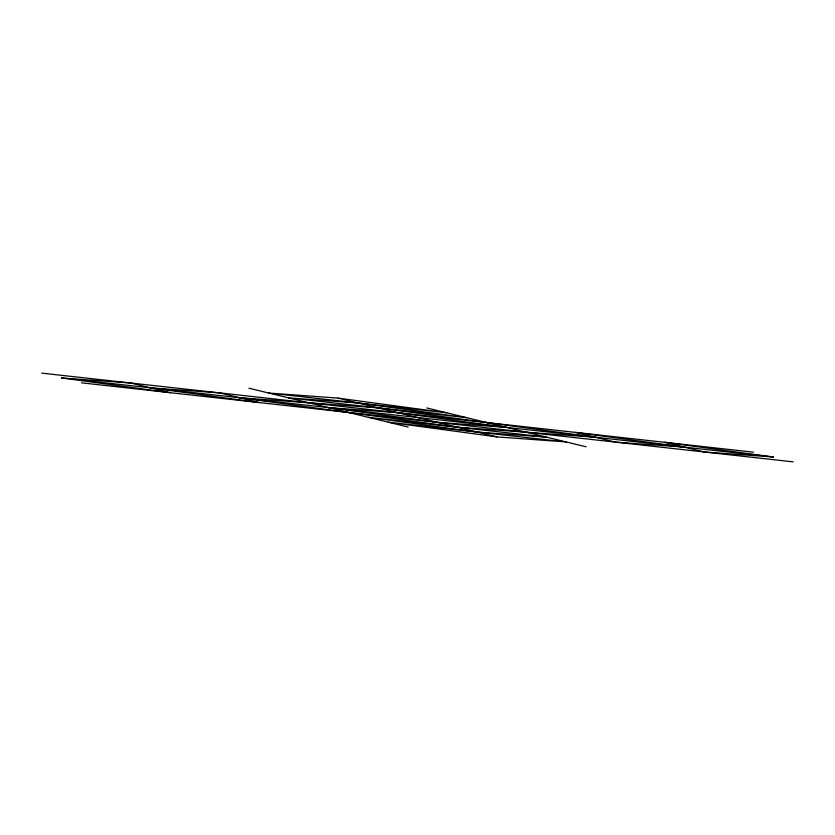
<?xml version="1.0" encoding="UTF-8"?>
<svg xmlns="http://www.w3.org/2000/svg" width="835" height="835" viewBox="0 0 835 835"><rect width="100%" height="100%" fill="white"/><g stroke="black" fill="none" stroke-linecap="round" stroke-linejoin="round"><path stroke-width="1.25" d="M61.654 377.984L130.709 383.004L170.517 392.721L61.654 377.984L773.346 457.016L704.291 451.996L664.483 442.279L773.346 457.016M337.883 398.086L268.828 393.055L446.746 412.814L337.883 398.086L497.117 436.914L566.172 441.945L388.254 422.186L497.117 436.914M41.75 373.13L753.441 452.163M81.559 382.837L793.25 461.87M426.842 407.96L586.076 446.798M248.924 388.202L408.158 427.04M219.668 392.888L150.613 387.868L259.487 402.595L219.668 392.888M357.787 402.94L288.733 397.909L466.65 417.667L357.787 402.94M377.691 407.793L239.582 397.742L457.309 427.207L595.418 437.258L377.691 407.793M397.596 412.647L328.541 407.626L437.404 422.353L506.459 427.374L397.596 412.647M546.267 437.091L477.213 432.06L368.35 417.333L546.267 437.091M684.387 447.132L615.332 442.112L575.513 432.405L684.387 447.132"/></g></svg>
